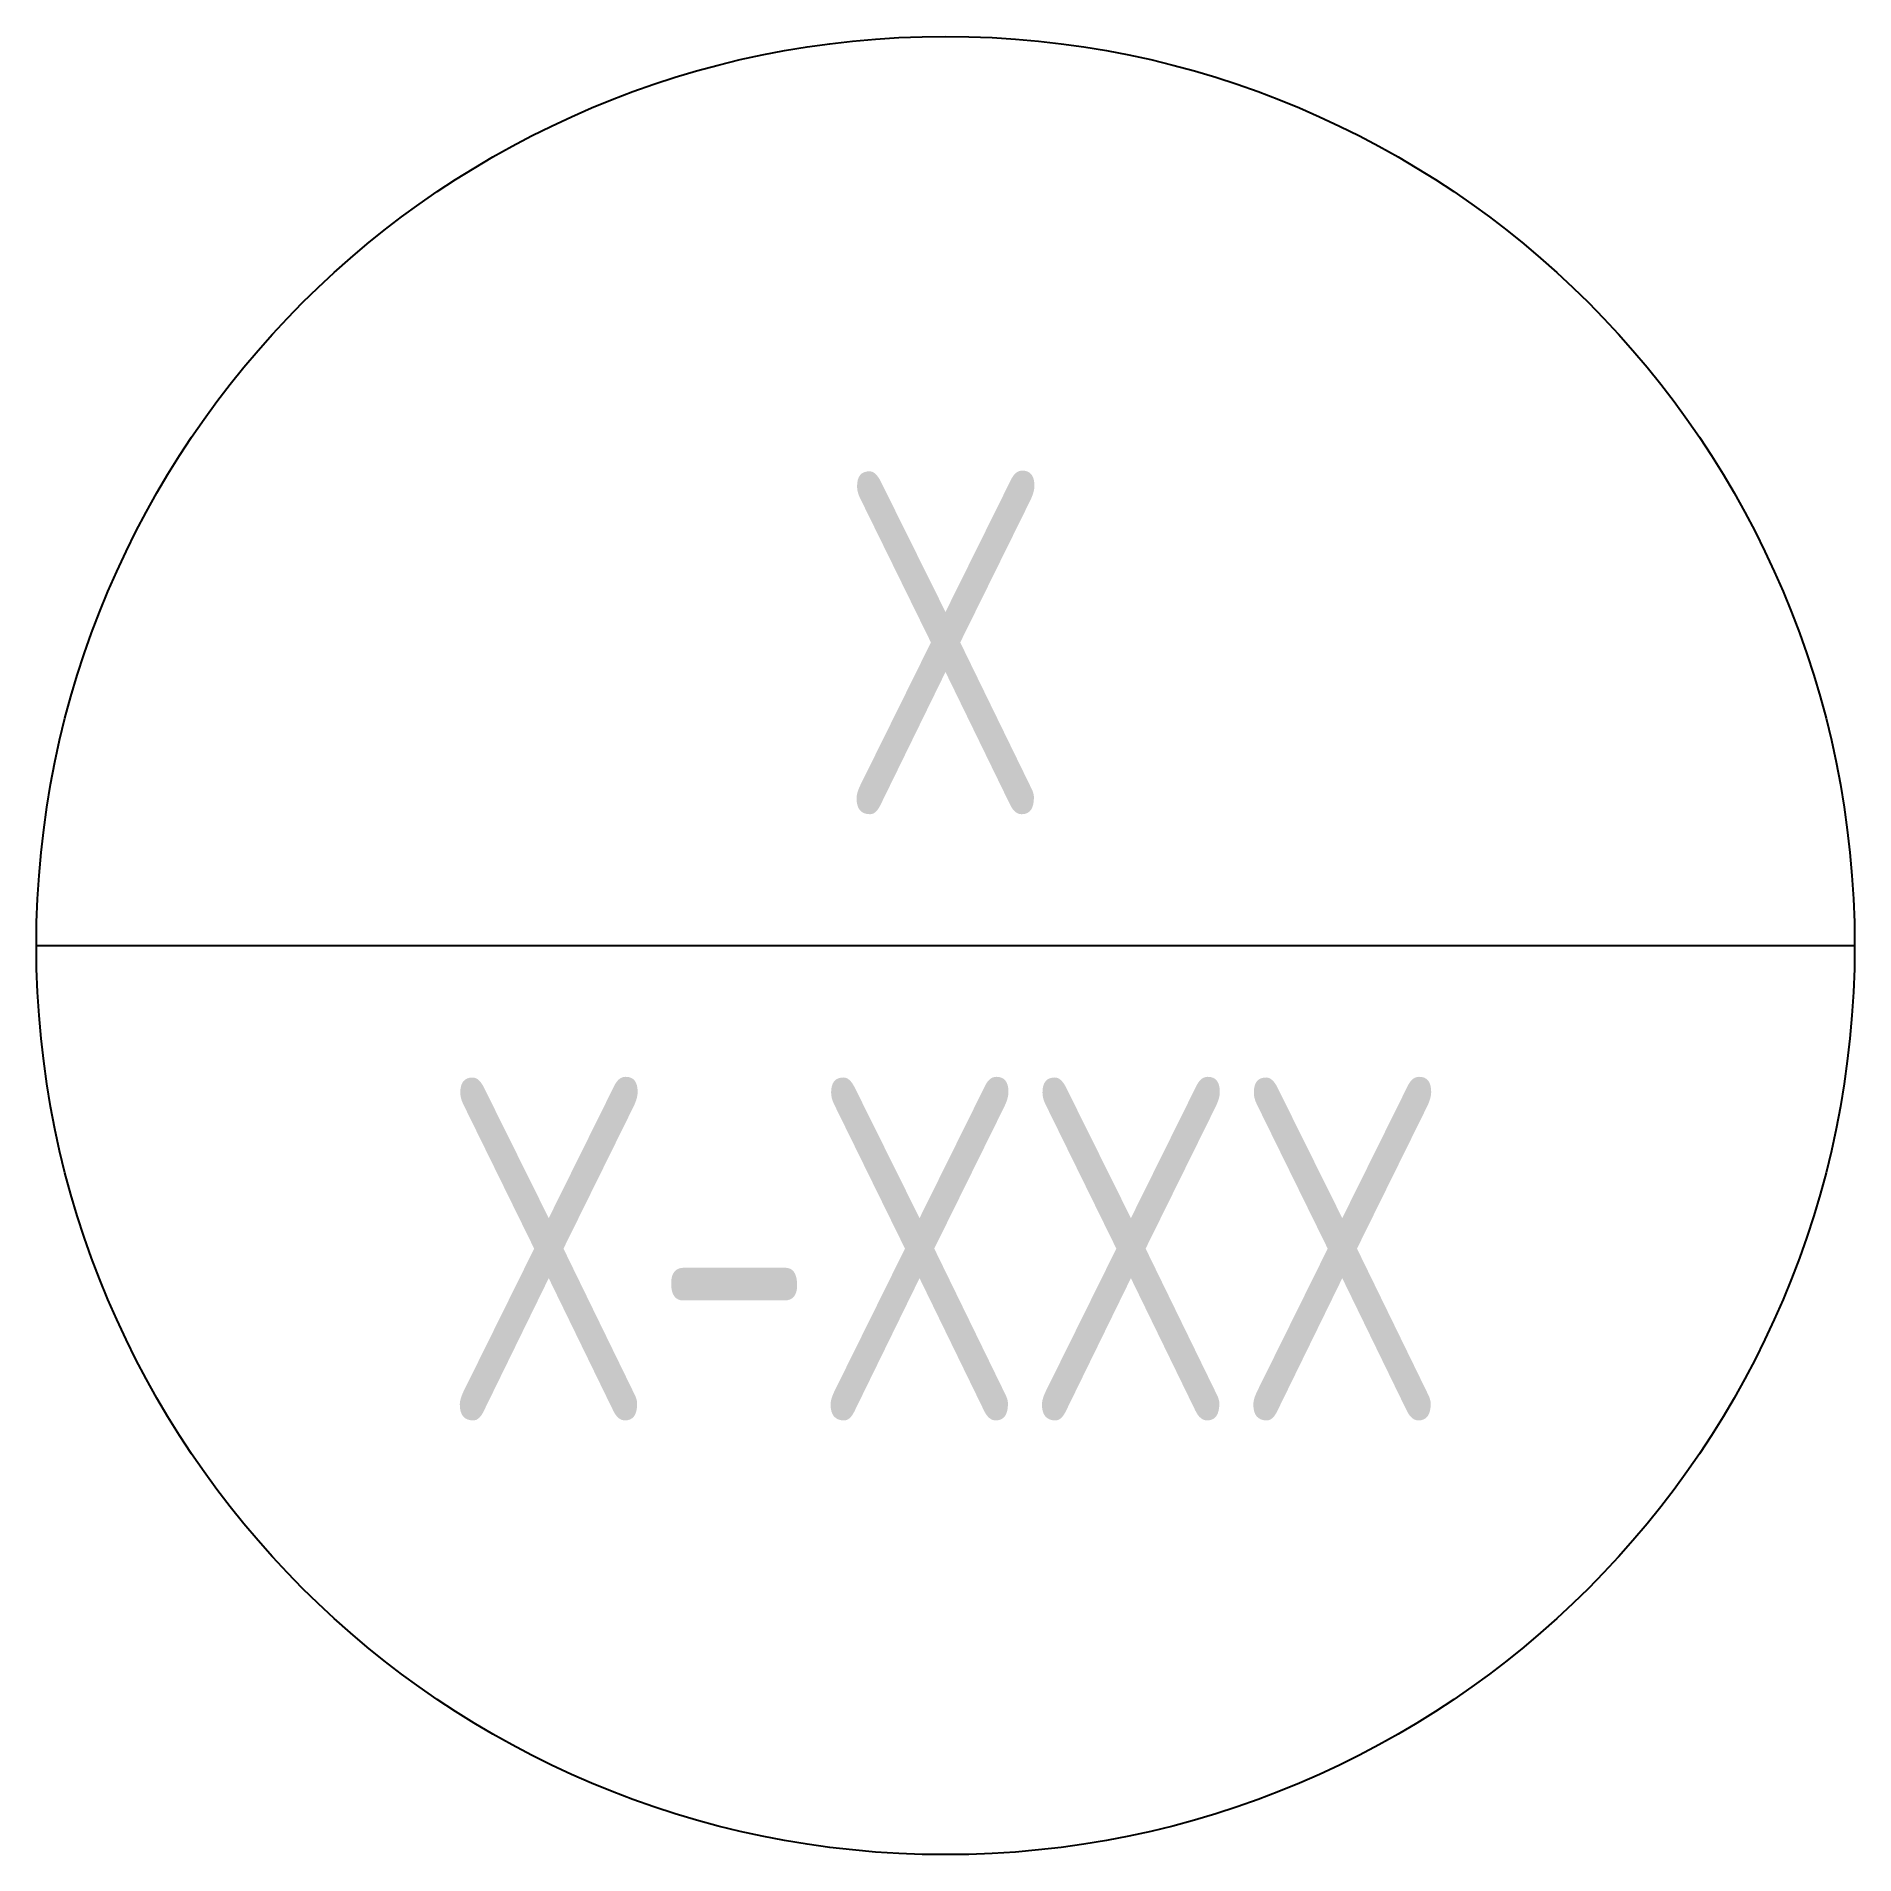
# Model space of a CAD drawing. Header units: metres. Extents: x -0.0000064 to 0.0000064, y -0.0000064 to 0.0000063.
import ezdxf
from ezdxf.enums import TextEntityAlignment as Align

# ---------------------------------------------------------------- set-up
doc = ezdxf.new("R2010")
doc.units = ezdxf.units.M
doc.header["$MEASUREMENT"] = 0
doc.layers.add('0 @ 0.001', color=7, linetype='Continuous')
doc.styles.add('HandAttr', font='archquik.shx', dxfattribs={"width": 0.8})

# ---------------------------------------------------------------- blocks, each defined once
blk = doc.blocks.new('Detail Tag')
at = {"color": 0, "linetype": 'ByBlock'}
blk.add_line((-0.00635, -0.000047), (0.00635, -0.000047), dxfattribs=at)
blk.add_circle((0, -0.000047), 0.00635, dxfattribs=at)
at = {"color": 0, "linetype": 'ByBlock', "style": 'HandAttr', "width": 0.8}
for tag, p in [('NUMBER', (0, 0.00207)), ('SHEET', (0, -0.002164))]:
    blk.add_attdef(tag, text='', height=0.0024, dxfattribs=at).set_placement(p, align=Align.MIDDLE)

msp = doc.modelspace()

# ---------------------------------------------------------------- block references
at = {"layer": '0 @ 0.001', "xscale": 0.001, "yscale": 0.001, "zscale": 0.001}
msp.add_blockref('Detail Tag', (0, 0), dxfattribs=at).add_auto_attribs({'NUMBER': 'X', 'SHEET': 'X-XXX'})

doc.saveas('drawing.dxf')
